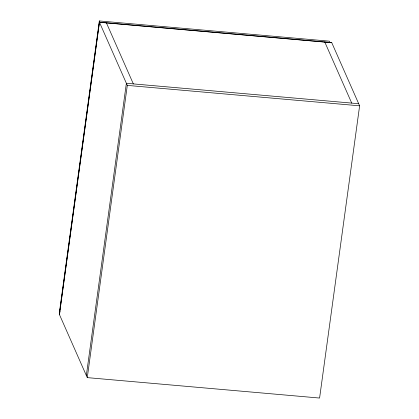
<?xml version="1.0" encoding="UTF-8"?>
<svg xmlns="http://www.w3.org/2000/svg" width="419" height="419" viewBox="0 0 419 419"><rect width="100%" height="100%" fill="white"/><g stroke="black" fill="none" stroke-linecap="round" stroke-linejoin="round"><path stroke-width="0.63" d="M329.821 42.282L329.329 41.172L99.329 20.95L59.608 310.935L60.1 312.045M99.408 22.181L59.378 314.412L87.272 377.624L319.592 398.05L359.622 105.818L331.728 42.607L99.408 22.181L127.303 85.392L87.272 377.624M59.43 314.528L99.46 22.301L331.78 42.722M86.34 375.518L126.37 83.287L358.69 103.713M127.303 85.392L359.622 105.818M324.762 41.994L351.724 103.1M106.379 22.794L133.342 83.9M99.329 20.95L100.068 22.616"/></g></svg>
